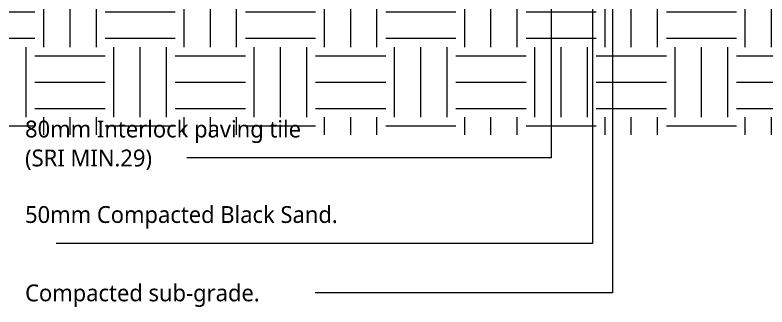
# Model space of a CAD drawing. Header units: millimetres. Extents: x -25665 to 60211, y -6376 to 13478.
# Drawn here: x 50134 to 56832, y -3329 to -727 of the extents above; entities that cross this region are included whole.
import ezdxf

# ---------------------------------------------------------------- set-up
doc = ezdxf.new("R2010")
doc.units = ezdxf.units.MM
doc.layers.add('A-DETL-GENF', color=92, linetype='Continuous', lineweight=9)
doc.layers.add('G-ANNO-TEXT', color=231, linetype='Continuous', lineweight=9)
doc.styles.add('Lucida Sans Unicode_2', font='l_10646.ttf', dxfattribs={"height": 150})

msp = doc.modelspace()

# ---------------------------------------------------------------- hatches: boundary and pattern name
at = {"layer": 'A-DETL-GENF'}
h = msp.add_hatch(dxfattribs=at)
h.set_pattern_fill('FP_39', color=253, style=0, pattern_type=2)
h.set_pattern_definition([(0, (54060.36, 4690), (625, 625), [625, -625]), (0, (54060.36, 4924.4), (625, 625), [625, -625]), (0, (54060.36, 5158.75), (625, 625), [625, -625]), (90, (54138.5, 5236.9), (-625, 625), [625, -625]), (90, (54372.86, 5236.9), (-625, 625), [625, -625]), (90, (54607.24, 5236.9), (-625, 625), [625, -625])])
h.paths.add_polyline_path([(56561.4, -1794.4), (60211.4, -1794.4), (60211.4, -230), (56811.4, -230), (56811.4, -600), (56561.4, -600), (56561.4, -230), (49729.3, -230), (49729.3, -1794.4), (55511.4, -1794.4)])

# ---------------------------------------------------------------- linework, layer by layer
at = {"layer": 'G-ANNO-TEXT', "color": 7}
for p, q in [((54908.9, -57.8), (54908.9, -2001.2)), ((55277.2, -155.6), (55277.2, -2763.3)), ((55456.5, -354.6), (55456.5, -3203.9)), ((53577.9, -2001.2), (51663.2, -2001.2)), ((54908.9, -2001.2), (53577.9, -2001.2)), ((54938.5, -2763.3), (50499, -2763.3)), ((55277.2, -2763.3), (54938.5, -2763.3)), ((53186.9, -3203.9), (52807.5, -3203.9)), ((55456.5, -3203.9), (53186.9, -3203.9))]:
    msp.add_line(p, q, dxfattribs=at)

# ---------------------------------------------------------------- texts
at = {"layer": 'G-ANNO-TEXT', "color": 7, "char_height": 150, "attachment_point": 1, "style": 'Lucida Sans Unicode_2'}
for s, insert, width in [('80mm Interlock paving tile ', (50223, -1668.2), 3431.222), ('(SRI MIN.29)', (50223, -1926.2), 1499.156), ('50mm Compacted Black Sand.', (50223, -2430.4), 3775.948), ('Compacted sub-grade.', (50223, -3128.9), 2886.075)]:
    msp.add_mtext(s, dxfattribs=dict(at, insert=insert, width=width))

doc.saveas('drawing.dxf')
